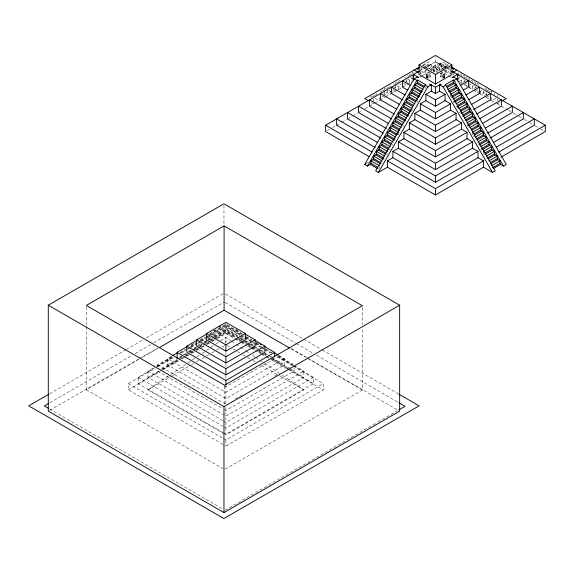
<?xml version="1.0" encoding="UTF-8"?>
<svg xmlns="http://www.w3.org/2000/svg" width="574" height="574" viewBox="0 0 574 574"><rect width="100%" height="100%" fill="white"/><g stroke="black" fill="none" stroke-linecap="round" stroke-linejoin="round"><path stroke-width="0.43" stroke-dasharray="2.87 2.15" d="M225.891 343.173L225.891 337.333L231.085 340.834M378.582 169.151L379.17 168.139L379.17 165.642M386.826 154.887L387.407 153.868M389.567 150.13L390.155 149.111M392.315 145.373L392.903 144.361M403.3 126.345L403.881 125.333M417.025 102.567L417.614 99.89M425.269 88.296L425.851 87.284M439.584 70.523L439.784 64.066L443.078 62.157L448.488 65.285M439.584 64.417L440.954 65.206L441.155 64.855L439.784 64.066M224.348 433.994L147.913 389.868L170.191 374.858M170.93 374.356L187.268 363.349M188.014 362.847L191.723 360.343M192.469 359.848L196.186 357.344M196.925 356.841L199.156 355.342M202.127 353.34L205.836 350.836M206.583 350.341L210.292 347.837M211.038 347.335L215.494 344.335M216.233 343.833L219.95 341.329M220.689 340.834L225.891 337.333L225.891 342.7M422.442 65.285L427.845 62.157L431.139 64.066L431.347 70.523L426.539 67.746M422.859 65.91L425.851 64.18L425.851 66.677L423.016 68.313M441.643 63.786L440.265 62.989L440.265 66.161L441.643 66.957L441.643 63.786L434.776 67.746L434.776 71.707L427.91 67.746L426.539 68.543L426.539 65.371L427.91 64.575L434.776 68.543M419.522 70.329L422.859 68.406M431.347 64.417L429.969 65.206L429.768 64.855L431.139 64.066M419.443 71.047L435.465 61.805L441.155 64.855M419.738 74.053L435.465 64.97L443.702 69.727M433.406 72.503L433.406 66.957L440.265 62.989M327.173 130.664L329.498 129.322M332.597 127.528L335.704 125.742M336.479 125.297L341.25 122.535M341.903 122.162L346.667 119.406M347.327 119.026L352.228 116.199M352.752 115.898L357.631 113.078M358.176 112.762L362.424 110.308M365.15 108.737L374.162 103.535M374.93 103.09L379.536 100.436M380.031 100.149L384.903 97.336M385.534 96.97L410.747 82.412M419.96 77.095L422.421 75.675M422.622 75.553L430.931 70.76M431.583 70.38L435.465 68.141L435.465 57.192M427.91 73.293L429.287 72.503L430.658 73.293L430.658 76.464L429.287 77.26M443.013 64.575L433.406 70.128L434.776 70.918L444.384 65.371L444.384 68.543L443.013 67.746L443.013 64.575L444.384 65.371M450.899 70.042L445.072 66.677L445.072 64.18L445.826 63.743M429.287 74.089L430.658 73.293M436.147 68.543L436.147 71.707L445.761 66.161L447.132 66.957M440.954 69.727L445.072 67.352M445.661 67.015L447.82 65.766M441.643 77.26L440.265 76.464L440.265 73.293L441.643 72.503L443.013 73.293M448.402 68.6L450.568 67.352L450.568 69.849M440.265 74.089L447.132 70.128M440.265 76.464L441.643 75.675L441.643 72.503M460.111 74.527L461.546 73.694M458.805 78.451L460.176 77.655M462.852 76.112L464.294 75.28M458.805 81.616L463.605 78.846M465.6 77.698L467.042 76.866M465.665 80.826L461.546 83.201L461.546 78.451M468.348 79.284L469.783 78.451M464.294 84.787L467.042 83.201L467.042 86.373M470.371 81.278L472.531 80.037M469.101 85.189L471.161 83.998M473.837 82.448L475.279 81.623M474.59 85.189L469.783 87.958L469.783 83.201M476.585 84.034L478.027 83.201M476.65 87.169L472.531 89.544L472.531 84.787M475.279 91.13L478.027 89.544L478.027 92.715M479.398 91.926L482.146 90.34M484.822 88.791L486.264 87.958M484.887 91.926L480.768 94.301L480.768 89.544M486.845 90.792L489.005 89.544M366.937 163.195L368.436 162.327M484.262 95.456L487.261 93.727M490.261 91.998L492.506 90.699M486.264 97.472L489.005 95.887M495.871 98.269L491.753 100.644L491.753 95.887M499.495 102.516L497.249 103.815L497.249 101.44M49.615 393.771L125.527 349.939M126.302 349.494L143.342 339.657M146.442 337.864L223.121 293.594M49.751 402.819L132.02 355.32M135.127 353.527L150.653 344.565M153.753 342.771L224.384 301.996M49.751 410.302L139.059 358.743M139.791 358.32L157.355 348.174M86.337 326.685L86.337 389.739L139.432 359.087M142.302 357.43L158.797 347.901M212.889 331.09L217.481 328.443M209.646 333.587L225.891 324.21L242.135 333.587M278.986 355.493L284.374 358.599L284.374 364.849L225.891 398.614L167.407 364.849L167.407 358.599L172.021 355.937M191.264 344.831L195.877 342.161M199.723 339.944L205.112 336.83M209.732 334.168L225.891 324.841L242.049 334.168M157.656 366.643L157.656 364.849L172.394 356.346M190.999 345.605L195.648 342.915M200.304 340.231L204.954 337.548M205.729 337.096L208.053 335.754M208.828 335.309L225.891 325.458L241.396 334.412M222.798 420.599L147.913 377.362L147.913 371.105L153.315 367.984M156.408 366.205L172.616 356.841M180.336 352.386L185.739 349.265M190.374 346.588L195.777 343.467M200.412 340.798L205.047 338.122M205.815 337.677L208.132 336.335M211.218 334.556L225.891 326.089L241.331 335.001M222.784 432.466L138.162 383.611L138.162 377.362L156.02 367.051M156.795 366.607L173.097 357.193M180.085 353.161L187.074 349.121M187.849 348.676L190.181 347.327M190.955 346.883L197.162 343.295M197.944 342.85L200.269 341.501M201.043 341.056L206.482 337.921M207.257 337.469L210.364 335.675M211.139 335.23L225.891 326.714L240.642 335.23M222.798 444.355L128.418 389.868L128.418 383.611L154.722 368.429M157.814 366.643L174.058 357.258M181.793 352.795L187.21 349.666M187.985 349.222L190.303 347.88M191.077 347.435L197.269 343.862M198.037 343.417L200.362 342.075M201.137 341.63L206.547 338.502M207.322 338.057L209.646 336.716M212.739 334.929L225.891 327.338L239.81 335.374M207.896 338.976L212.394 336.378M213.141 335.948L225.891 328.586L238.633 335.948M198.188 345.204L200.498 343.869M203.576 342.097L207.422 339.873M208.19 339.428L212.811 336.766M213.578 336.321L225.891 329.211L238.203 336.321M188.43 351.467L190.726 350.14M193.782 348.375L196.071 347.055M196.839 346.61L201.424 343.962M204.48 342.197L206.776 340.87M207.544 340.432L211.361 338.222M214.425 336.457L225.891 329.835L237.356 336.457M179.475 357.265L182.568 355.478M183.343 355.026L187.985 352.35M188.76 351.905L193.402 349.222M194.17 348.777L196.495 347.435M199.587 345.648L203.454 343.417M204.229 342.972L208.097 340.741M208.871 340.289L213.514 337.612M214.289 337.168L225.891 330.466L239.042 338.057M167.407 364.849L176.641 359.518M179.719 357.746L183.565 355.521M184.333 355.076L188.186 352.859M188.954 352.414L193.567 349.745M194.342 349.301L196.645 347.973M199.723 346.194L204.344 343.525M205.112 343.08L207.422 341.752M210.5 339.973L214.346 337.749M215.114 337.311L225.891 331.09L236.66 337.311M161.538 368.867L177.818 359.468M178.593 359.023L182.467 356.784M185.574 354.99L187.124 354.093M190.224 352.307L192.548 350.965M193.323 350.513L197.98 347.83M198.755 347.385L207.279 342.456M210.385 340.669L213.485 338.875M214.26 338.43L225.891 331.715L235.197 337.089M147.913 377.362L158.718 371.12M161.811 369.34L178.019 359.977M181.111 358.19L182.654 357.301M185.739 355.521L187.289 354.624M190.374 352.845L192.692 351.51M195.777 349.724L198.095 348.389M198.869 347.944L203.497 345.268M206.59 343.482L208.907 342.147M209.675 341.702L213.535 339.471M214.31 339.026L225.891 332.339L235.153 337.691M138.162 383.611L161.452 370.165M162.234 369.713L180.085 359.41M180.86 358.958L185.524 356.267M186.299 355.823L190.181 353.584M190.955 353.132L193.28 351.79M196.387 349.997L200.269 347.758M201.043 347.306L205.707 344.615M206.482 344.17L208.807 342.822M211.914 341.035L215.795 338.789M216.57 338.344L225.891 332.963L234.429 337.892M128.418 389.868L160.132 371.55M163.231 369.764L179.475 360.386M182.568 358.599L185.66 356.813M186.435 356.368L188.76 355.026M191.852 353.24L195.72 351.008M196.495 350.563L198.812 349.222M201.904 347.435L206.547 344.759M207.322 344.307L211.189 342.075M211.964 341.63L214.289 340.289M217.381 338.502L225.891 333.587L234.4 338.502M147.913 389.868L171.841 376.049M172.616 375.604L191.149 364.899M191.917 364.454L193.46 363.564M196.552 361.785L198.869 360.443M201.955 358.664L205.815 356.432M206.59 355.988L208.9 354.653M211.993 352.867L215.853 350.635M216.628 350.19L218.938 348.856M222.03 347.069L225.891 344.845M274.623 358.599L225.891 386.74L224.341 385.843M284.374 358.599L225.891 392.365L167.407 358.599M235.197 398.873L242.946 394.395M274.738 376.042L279.387 373.358L263.021 362.345M287.144 368.881L290.243 367.087M294.118 368.429L294.118 371.105L225.891 410.496L223.566 409.154M223.573 421.043L225.891 422.378L303.868 377.362L303.868 371.105L225.891 416.128L223.573 414.787M223.559 432.911L225.891 434.26L313.612 383.611L313.612 377.362L225.891 428.01L223.559 426.661M282.329 375.353L303.868 389.868L225.891 434.884L225.891 406.923M223.566 438.543L225.891 439.885L323.363 383.611L323.363 389.868L225.891 446.142L223.566 444.8M225.288 469.13L362.323 390.019L362.323 328.565M225.015 510.279L377.14 422.45M377.914 422.005L397.323 410.805M445.072 64.18L448.072 65.91M456.646 73.357L458.891 74.649M435.465 61.805L445.539 67.617M446.034 67.904L450.963 70.753M444.448 70.164L451.939 74.484M433.406 66.957L434.776 67.746M435.465 68.141L450.942 77.081M460.262 82.462L479.699 93.684M479.878 93.792L485.389 96.97M486.164 97.415L490.784 100.084M491.394 100.436L496.173 103.198M496.948 103.643L507.725 109.864M508.499 110.308L512.747 112.762M513.421 113.157L518.171 115.898M518.695 116.199L523.481 118.962M524.256 119.406L529.027 122.162M529.673 122.535L534.451 125.297M535.226 125.742L539.876 128.425M540.651 128.87L545.3 131.561M425.097 63.743L425.851 64.18M426.539 65.371L433.406 69.332M440.265 73.293L441.643 74.089M436.147 71.707L437.524 72.503L437.524 69.332M423.103 65.766L425.269 67.015M420.362 67.352L422.521 68.6M430.658 76.464L429.287 75.675L429.287 72.503M412.842 72.525L414.284 73.357M410.094 74.111L411.536 74.943M407.353 75.696L408.788 76.529M410.747 77.655L412.806 78.846M404.605 77.282L406.048 78.107M407.318 78.846L412.125 81.616M458.081 108.156L456.057 106.312M405.258 80.826L409.377 83.201L409.377 78.451M459.387 112.081L460.829 112.913M399.109 80.446L400.552 81.278M405.94 84.392L403.881 83.201L403.881 86.373M396.369 82.032L397.804 82.864M399.762 83.998L401.14 84.787M393.621 83.617L395.063 84.45M397.021 85.583L401.14 87.958M393.585 86.774L398.392 89.544L398.392 84.787M388.132 86.789L389.567 87.621M395.644 91.13L392.903 89.544L392.903 92.715M473.12 135.859L474.562 136.691M385.384 88.374L386.826 89.207M388.785 90.34L391.525 91.926M382.636 89.96L384.078 90.792M386.037 91.926L390.155 94.301L390.155 89.544M379.888 91.546L381.33 92.378M383.662 93.727L386.661 95.456M381.918 95.887L384.659 97.472M374.399 94.717L375.841 95.549M371.651 96.303L373.093 97.135M375.052 98.269L379.17 100.644L379.17 95.887M371.428 102.516L373.681 103.815M225.446 294.039L302.907 338.76M303.682 339.205L321.497 349.494M322.272 349.939L398.184 393.771M225.159 302.441L295.732 343.187M296.507 343.639L313.569 353.484M316.669 355.277L398.105 402.288M291.312 348.597L306.681 357.473M307.413 357.896L398.184 410.302M291.047 348.87L305.44 357.179M308.324 358.843L362.323 390.019M235.828 329.325L238.884 331.09M245.894 336.386L252.051 339.944M255.896 342.161L258.974 343.941M246.045 337.096L251.477 340.231M256.126 342.915L259.226 344.709M278.612 355.902L293.343 364.404M245.959 337.677L251.369 340.798M255.997 343.467L261.4 346.588M266.035 349.265L272.212 352.831M277.615 355.952L293.831 365.315M294.598 365.76L303.868 371.105M241.417 335.675L243.742 337.024M244.524 337.469L250.73 341.056M251.505 341.501L253.837 342.85M254.612 343.295L260.826 346.883M261.601 347.327L263.925 348.676M264.707 349.121L271.689 353.161M277.902 356.741L292.654 365.258M293.429 365.71L313.612 377.362M240.585 335.819L243.685 337.605M244.452 338.057L253.737 343.417M254.512 343.862L260.696 347.435M261.471 347.88L263.796 349.222M264.571 349.666L269.981 352.795M276.948 356.813L292.417 365.746M293.192 366.19L323.363 383.611M239.387 336.378L243.885 338.976M241.281 338.1L245.127 340.317M245.894 340.762L248.205 342.097M251.283 343.869L254.361 345.648M240.413 338.222L243.469 339.987M244.237 340.432L247.294 342.197M250.35 343.962L253.407 345.727M254.174 346.172L257.999 348.375M261.055 350.14L263.351 351.467M239.81 338.502L244.452 341.186M245.227 341.63L249.094 343.862M249.869 344.307L252.194 345.648M255.287 347.435L259.154 349.666M259.929 350.118L264.571 352.795M265.339 353.24L267.663 354.581M270.756 356.368L273.081 357.71M237.435 337.749L242.049 340.418M242.816 340.863L246.662 343.08M247.437 343.525L252.051 346.194M252.818 346.639L257.439 349.301M258.207 349.745L262.827 352.414M263.595 352.859L267.441 355.076M268.209 355.521L271.287 357.301M272.062 357.746L284.374 364.849M239.071 339.327L241.396 340.669M244.495 342.456L246.82 343.797M247.595 344.249L251.477 346.488M252.251 346.933L256.901 349.616M257.676 350.068L261.557 352.307M264.657 354.093L266.207 354.99M270.856 357.674L288.693 367.97M289.468 368.422L294.118 371.105M238.239 339.471L240.556 340.812M241.331 341.257L245.191 343.482M248.277 345.268L255.229 349.279M259.089 351.51L261.4 352.845M264.492 354.624L266.035 355.521M272.987 359.532L287.653 367.999M290.738 369.785L303.868 377.362M235.204 338.344L240.642 341.48M241.417 341.925L245.299 344.17M248.406 345.964L250.73 347.306M251.505 347.758L255.387 349.997M258.494 351.79L260.826 353.132M261.601 353.584L265.482 355.823M266.257 356.267L269.364 358.061M270.139 358.513L287.997 368.817M288.772 369.269L313.612 383.611M235.175 338.947L239.81 341.63M240.585 342.075L244.452 344.307M245.227 344.759L249.869 347.435M250.644 347.88L254.512 350.118M255.287 350.563L260.696 353.692M261.471 354.136L265.339 356.368M266.114 356.813L268.438 358.154M271.531 359.941L287 368.874M287.775 369.319L323.363 389.868M227.433 345.735L229.751 347.069M232.836 348.856L236.696 351.087M237.471 351.532L239.788 352.867M242.874 354.653L246.734 356.877M247.509 357.322L252.137 359.998M252.912 360.443L255.229 361.785M261.407 365.351L279.165 375.604M279.933 376.049L303.868 389.868M157.656 364.849L225.116 403.795M157.656 371.105L222.791 408.71M147.913 371.105L222.798 414.342M138.162 377.362L222.784 426.217M128.418 383.611L222.798 438.098M86.337 389.739L223.128 468.714M49.751 409.09L223.465 509.382M231.831 341.329L235.541 343.833M236.287 344.335L239.997 346.839M240.743 347.335L245.198 350.341M245.937 350.836L249.654 353.34M252.625 355.342L254.856 356.841M255.595 357.344L259.312 359.848M260.051 360.343L262.282 361.85M451.15 97.81L450.568 95.133M453.309 101.555L453.898 102.567M467.623 126.345L467.042 123.668M480.768 149.111L481.356 150.13M484.104 154.887L483.516 152.203M497.249 95.133L497.249 96.798M497.249 99.058L497.249 100.644M494.501 93.548L494.501 95.212M491.753 91.13L491.753 93.627M489.005 90.376L489.005 92.041M486.264 88.791L486.264 90.455M486.264 92.715L486.264 95.097M483.516 91.13L483.516 95.887M478.027 84.034L478.027 85.698M475.279 82.448L475.279 84.113M475.279 86.373L475.279 87.958M472.531 80.862L472.531 82.527M472.531 133.182L472.531 134.847M469.783 79.284L469.783 80.941M467.042 77.698L467.042 79.355M464.294 76.112L464.294 77.77M464.294 80.037L464.294 81.616M461.546 74.527L461.546 76.184M458.805 72.941L458.805 74.598M458.805 76.866L458.805 80.037M453.309 73.214L453.309 74.957M450.568 73.694L450.568 70.523L445.072 73.694L445.072 70.523M445.761 66.161L445.761 67.746M427.91 64.575L427.91 67.746M425.851 70.523L425.851 73.694L420.362 70.523L420.362 73.694M412.125 72.109L412.125 74.598M412.125 76.866L412.125 80.037M412.125 109.404L412.125 111.062M409.377 74.527L409.377 76.184M406.629 80.037L406.629 81.616M398.392 80.862L398.392 82.527M398.392 133.182L398.392 134.847M395.644 82.448L395.644 84.113M395.644 84.787L395.644 87.958M390.155 85.619L390.155 87.284M387.407 87.205L387.407 88.87M387.407 89.544L387.407 95.097M384.659 87.958L384.659 90.455M384.659 91.13L384.659 95.097M381.918 90.376L381.918 92.041M376.422 93.548L376.422 95.212M373.681 95.133L373.681 96.798M373.681 99.058L373.681 102.229M370.933 95.887L370.933 97.551M362.323 307.391L362.323 324.575M225.891 322.961L225.891 333.587M225.891 352.544L225.891 355.227M225.891 364.181L225.891 366.865M225.891 375.812L225.891 378.503M225.891 385.663L225.891 403.558M225.891 439.885L225.891 446.142M224.57 386.08L224.57 404.103M223.968 205.564L223.968 225.403M86.337 307.112L86.337 325.889"/><path stroke-width="0.86" d="M367.432 166.08L416.86 80.468L417.614 80.037L417.614 82.527L417.025 83.546L414.866 84.787L414.866 87.284L414.284 88.296L412.125 89.544L412.125 92.041L411.536 93.053L409.377 94.301L409.377 96.798L408.788 97.81L406.629 99.058L406.629 101.555L406.048 102.567L403.881 103.815L403.881 106.312L403.3 107.324L401.14 108.572L401.14 111.062L400.552 112.081L398.392 113.329L398.392 115.819L397.804 116.838L395.644 118.079L395.644 120.576L395.063 121.595L392.903 122.836L392.903 125.333L392.315 126.345L390.155 127.593L390.155 130.09L389.567 131.102L387.407 132.35L387.407 134.847L386.826 135.859L384.659 137.107L384.659 139.604L384.078 140.616L381.918 141.864L381.918 144.361L381.33 145.373L379.17 146.621L379.17 149.111L378.582 150.13L376.422 151.378L376.422 153.868L375.841 154.887L373.681 156.128L373.681 158.625L373.093 159.637L370.933 160.885L370.933 163.382L370.345 164.394L367.432 166.08L364.691 164.494L414.112 78.882L417.413 76.981L418.984 77.655L413.495 74.484L413.495 80.826M417.614 80.037L425.851 84.787L425.097 85.225L375.676 170.837L378.417 172.422L387.407 167.228L435.465 194.973L483.516 167.228L492.506 172.422L495.254 170.837L445.826 85.225L445.072 84.787L453.309 80.037L454.063 80.468L503.491 166.08L506.239 164.494L456.811 78.882L453.517 76.981L451.939 77.655L457.428 74.484L457.428 80.826M378.417 172.422L427.845 86.81L431.139 84.909M453.517 71.987L452.14 71.198L451.939 71.549L453.309 72.338L456.811 70.085M418.984 64.97L435.465 55.463L451.939 64.97L451.939 74.484L435.465 83.998L418.984 74.484L418.984 64.97L435.465 74.484L451.939 64.97M419.35 67.065L364.691 98.628L368.436 100.787M417.111 69.224L419.608 67.782M414.112 70.085L417.413 71.987L418.984 71.312L413.495 74.484M369.025 156.616L325.623 131.561L325.623 125.218L412.125 75.28L413.495 76.069M426.539 77.26L427.91 78.05L427.91 74.878L426.539 74.089L426.539 77.26L427.91 76.464M453.309 68.937L454.063 68.5M445.072 100.644L445.072 94.301L439.584 91.13L439.584 85.024L441.155 84.113L435.465 87.169L429.768 84.113L431.347 85.024L431.347 91.13L425.851 94.301L425.851 100.644L435.465 106.19L445.072 100.644L450.568 103.815L450.568 110.158L435.465 118.875L420.362 110.158L414.866 113.329L414.866 119.665L435.465 131.561L456.057 119.665L461.546 122.836L461.546 129.179L435.465 144.239L409.377 129.179L403.881 132.35L403.881 138.693L435.465 156.924L467.042 138.693L472.531 141.864L472.531 148.207L435.465 169.61L398.392 148.207L392.903 151.378L392.903 157.714L435.465 182.288L478.027 157.714L483.516 160.885L483.516 167.228M452.14 71.198L457.428 74.484M48.288 305.203L223.968 203.777L399.648 305.203L399.648 411.142L223.968 512.575L48.288 411.142L48.288 305.203L223.968 406.629L399.648 305.203M444.384 77.26L443.013 78.05L443.013 74.878L444.384 74.089L444.384 77.26L443.013 76.464M457.428 76.069L458.805 75.28L545.3 125.218L545.3 131.561L501.124 157.068M439.784 84.909L443.078 86.81L445.826 85.225M454.063 80.468L456.811 78.882M446.572 86.423L453.309 82.527L453.309 80.037M431.347 91.13L435.465 93.512L439.584 91.13M447.153 87.435L453.898 83.546L456.057 84.787L456.057 87.284L456.646 88.296L458.805 89.544L458.805 92.041L459.387 93.053L461.546 94.301L461.546 96.798L462.135 97.81L464.294 99.058L464.294 101.555L464.883 102.567L467.042 103.815L467.042 106.312L467.623 107.324L469.783 108.572L469.783 111.062L470.371 112.081L472.531 113.329L472.531 115.819L473.12 116.838L475.279 118.079L475.279 120.576L475.86 121.595L478.027 122.836L478.027 125.333L478.608 126.345L480.768 127.593L480.768 130.09L481.356 131.102L483.516 132.35L483.516 134.847L484.104 135.859L486.264 137.107L486.264 139.604L486.845 140.616L489.005 141.864L489.005 144.361L489.593 145.373L491.753 146.621L491.753 149.111L492.341 150.13L494.501 151.378L494.501 153.868L495.082 154.887L497.249 156.128L497.249 158.625L497.83 159.644L499.99 160.885L499.99 163.382L500.578 164.394L503.491 166.08M420.362 110.158L420.362 103.815L425.851 100.644M447.82 89.544L456.057 84.787M448.567 91.61L456.057 87.284M425.851 94.301L435.465 99.847L445.072 94.301M460.283 85.519L468.413 80.826L468.413 87.169L463.24 90.154M449.901 92.192L456.646 88.296M450.568 94.301L458.805 89.544M224.09 225.912L86.337 305.44L224.57 385.247L362.323 305.72L224.09 225.912L224.09 310.211L289.605 348.038M452.061 95.93L458.805 92.041M451.896 97.379L459.387 93.053M409.377 129.179L409.377 122.836L414.866 119.665M453.309 99.058L461.546 94.301M454.063 101.117L461.546 96.798M420.362 103.815L435.465 112.533L450.568 103.815M465.808 95.019L479.398 87.169L479.398 93.512L468.829 99.611M454.644 102.136L462.135 97.81M456.057 103.815L464.294 99.058M457.557 105.444L464.294 101.555M457.392 106.893L464.883 102.567M398.392 148.207L398.392 141.864L403.881 138.693M458.805 108.572L467.042 103.815M364.691 164.494L366.19 163.626M460.298 110.201L467.042 106.312M414.866 113.329L435.465 125.218L456.057 113.329L456.057 119.665M471.311 104.518L490.383 93.512L490.383 99.847L473.6 109.541M460.886 111.213L467.623 107.324M461.546 113.329L469.783 108.572M463.046 114.958L469.783 111.062M462.881 116.4L470.371 112.081M387.407 167.228L387.407 160.885L392.903 157.714M464.294 118.079L472.531 113.329M465.04 120.145L472.531 115.819M409.377 122.836L435.465 137.896L461.546 122.836M476.815 114.025L501.367 99.854L501.367 106.19L479.886 118.596M466.375 120.727L473.12 116.838M502.487 100.787L506.239 98.628L451.229 66.864M467.042 122.836L475.279 118.079M467.788 124.902L475.279 120.576M468.377 125.914L475.86 121.595M469.783 127.593L478.027 122.836M471.283 129.222L478.027 125.333M403.881 132.35L435.465 150.582L467.042 132.35L467.042 138.693M482.311 123.532L512.345 106.19L512.345 112.533L485.389 128.095M471.871 130.241L478.608 126.345M472.531 132.35L480.768 127.593M474.031 133.979L480.768 130.09M474.619 134.998L481.356 131.102M475.279 137.107L483.516 132.35M476.025 139.166L483.516 134.847M398.392 141.864L435.465 163.267L472.531 141.864M487.807 133.046L523.33 112.533L523.33 118.875L490.124 138.047M477.36 139.747L484.104 135.859M478.027 141.864L486.264 137.107M478.773 143.923L486.264 139.604M479.362 144.942L486.845 140.616M48.84 394.216L28.7 405.84L223.896 518.537L419.099 405.84L398.959 394.216M480.768 146.621L489.005 141.864M481.521 148.68L489.005 144.361M392.903 151.378L435.465 175.945L478.027 151.378L478.027 157.714M493.303 142.553L534.315 118.875L534.315 125.218L496.395 147.109M482.103 149.692L489.593 145.373M483.516 151.378L491.753 146.621M48.202 403.716L44.32 405.954L48.194 408.193M485.016 153.007L491.753 149.111M485.597 154.019L492.341 150.13M486.264 156.128L494.501 151.378M487.01 158.194L494.501 153.868M159.515 347.492L224.09 310.211M387.407 160.885L435.465 188.631L483.516 160.885M498.799 152.067L545.3 125.218M488.345 158.776L495.082 154.887M489.005 160.885L497.249 156.128M490.505 162.521L497.249 158.625M490.339 163.963L497.83 159.644M491.753 165.642L499.99 160.885M492.506 167.708L499.99 163.382M206.396 333.587L225.891 322.337L245.385 333.587L245.385 339.844L225.891 351.101L206.396 339.844L206.396 333.587L225.891 344.845L245.385 333.587M245.127 334.068L255.129 339.844L255.129 346.093L225.891 362.976L196.645 346.093L196.645 339.844L206.654 334.068M218.967 326.958L220.502 326.068M493.088 168.72L500.578 164.394M254.942 340.353L264.879 346.093L264.879 352.35L225.891 374.858L186.902 352.35L186.902 346.093L196.839 340.353M177.151 358.599L177.151 352.35L187.21 346.545M172.796 355.493L177.409 352.823M196.645 339.844L225.891 356.727L255.129 339.844M186.902 346.093L225.891 368.601L264.879 346.093M177.151 352.35L225.891 380.483L274.623 352.35L274.623 356.813M398.873 409.908L405.079 406.32L398.88 402.74M451.315 67.782L453.812 69.224M416.86 68.5L417.614 68.937M414.112 78.882L416.86 80.468M425.097 85.225L427.845 86.81M417.614 82.527L424.351 86.423M417.025 83.546L423.77 87.435M414.866 84.787L423.103 89.544M414.866 87.284L422.356 91.61M410.64 85.519L402.51 80.826L402.51 87.169L407.684 90.154M414.284 88.296L421.768 92.622M450.568 110.158L456.057 113.329M412.125 89.544L420.362 94.301M412.125 92.041L419.608 96.367M411.536 93.053L419.027 97.379M409.377 94.301L417.614 99.058M409.377 96.798L416.114 100.687M405.122 95.019L391.525 87.169L391.525 93.512L402.855 100.048M408.788 97.81L415.533 101.698M461.546 129.179L467.042 132.35M406.629 99.058L414.866 103.815M406.629 101.555L413.373 105.444M406.048 102.567L412.785 106.455M403.881 103.815L412.125 108.572M403.881 106.312L411.371 110.631M399.612 104.518L380.54 93.512L380.54 99.847L396.562 109.096M403.3 107.324L410.79 111.65M472.531 148.207L478.027 151.378M401.14 108.572L409.377 113.329M401.14 111.062L408.623 115.388M400.552 112.081L408.042 116.4M398.392 113.329L406.629 118.079M398.392 115.819L405.883 120.145M394.108 114.025L369.563 99.847L369.563 106.19L391.812 119.04M397.804 116.838L405.294 121.157M395.644 118.079L403.881 122.836M395.644 120.576L402.388 124.472M395.063 121.595L401.8 125.484M392.903 122.836L401.14 127.593M392.903 125.333L399.64 129.222M388.612 123.532L358.578 106.19L358.578 112.533L386.302 128.54M392.315 126.345L399.805 130.671M390.155 127.593L398.392 132.35M390.155 130.09L397.646 134.416M389.567 131.102L396.311 134.998M387.407 132.35L395.644 137.107M387.407 134.847L394.898 139.166M383.116 133.046L347.593 112.533L347.593 118.875L380.799 138.047M386.826 135.859L394.309 140.185M384.659 137.107L392.903 141.864M384.659 139.604L391.403 143.493M384.078 140.616L390.815 144.505M381.918 141.864L390.155 146.621M381.918 144.361L388.655 148.25M377.62 142.553L336.608 118.875L336.608 125.218L375.303 147.554M381.33 145.373L388.074 149.262M379.17 146.621L387.407 151.378M379.17 149.111L385.907 153.007M378.582 150.13L385.326 154.019M376.422 151.378L384.659 156.128M376.422 153.868L383.913 158.194M325.623 125.218L372.131 152.067M375.841 154.887L383.324 159.206M373.681 156.128L381.918 160.885M373.681 158.625L381.165 162.951M373.093 159.637L380.584 163.963M370.933 160.885L379.17 165.642M370.933 163.382L377.67 167.271M370.345 164.394L377.089 168.29M259.929 343.862L261.471 344.759M264.571 346.545L274.623 352.35M274.365 352.823L278.218 355.048M453.309 82.527L453.898 83.546M443.078 86.81L492.506 172.422M418.783 71.198L418.984 71.549L417.614 72.338L417.413 71.987M435.465 74.484L435.465 83.998M435.465 87.169L435.465 93.512M435.465 99.847L435.465 106.19M435.465 112.533L435.465 118.875M435.465 125.218L435.465 131.561M435.465 137.896L435.465 144.239M435.465 150.582L435.465 156.924M435.465 163.267L435.465 169.61M435.465 175.945L435.465 182.288M435.465 188.631L435.465 194.973M225.891 344.845L225.891 351.101M225.891 356.727L225.891 362.976M225.891 368.601L225.891 374.858M225.891 380.483L225.891 384.953M223.968 406.629L223.968 512.575"/></g></svg>
